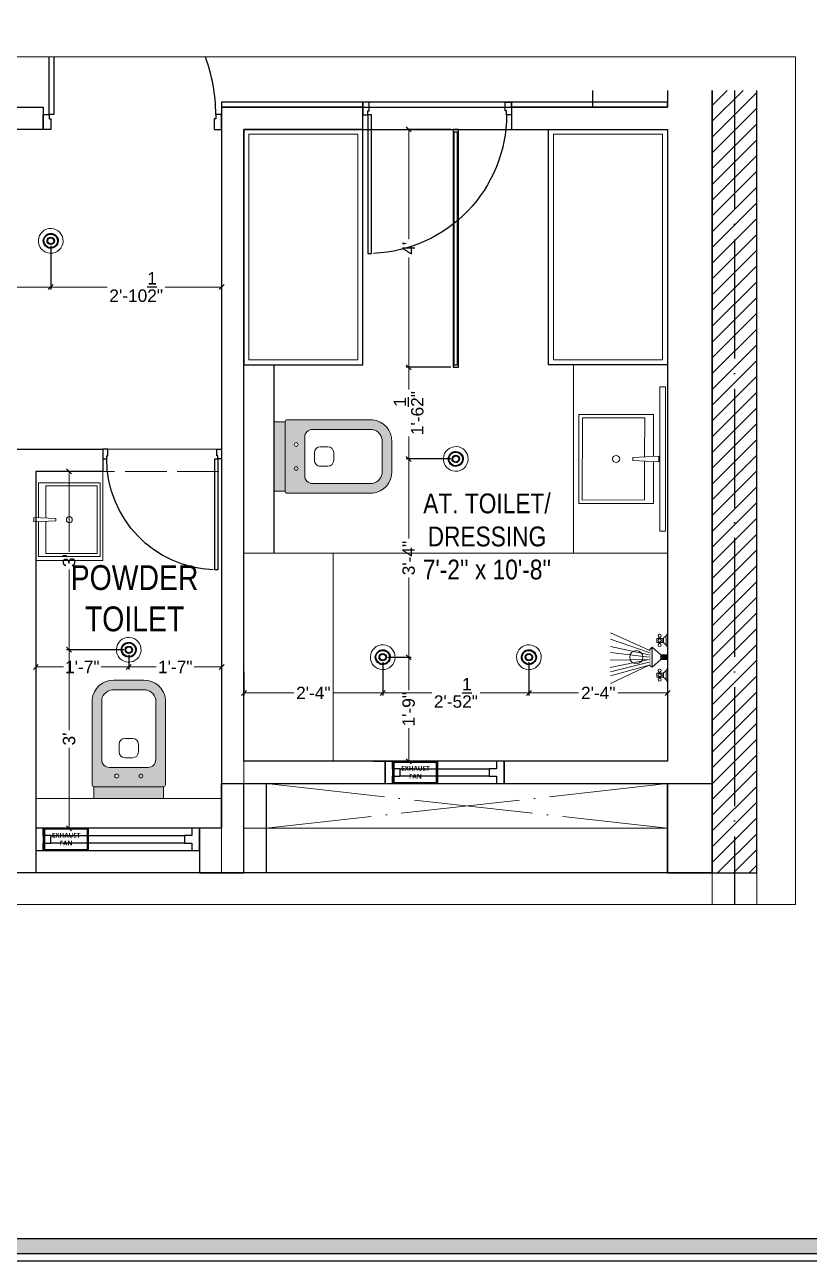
# Model space of a CAD drawing. Header units: millimetres. Extents: x 56222 to 3066687, y -650199 to -121287.
# Drawn here: x 143221.9 to 143380.2, y -176463.3 to -176213.8 of the extents above; entities that cross this region are included whole.
import ezdxf

# ---------------------------------------------------------------- set-up
doc = ezdxf.new("R2010")
doc.units = ezdxf.units.MM
doc.header["$MEASUREMENT"] = 0
doc.header["$PDMODE"] = 35
doc.linetypes.add('ACAD_ISO02W100', pattern=[15, 12, -3])
doc.linetypes.add('ACAD_ISO04W100', pattern=[30, 24, -3, 0, -3])
doc.layers.get('Defpoints').update_dxf_attribs({"color": 220})
doc.layers.add('AR DOOR', color=40, linetype='Continuous')
doc.layers.add('AR ELE-5', color=134, linetype='Continuous')
for name, color, linetype, lineweight in [('COLUMN', 1, 'Continuous', 30), ('dim05', 1, 'Continuous', 13), ('Electrical', 84, 'Continuous', 30), ('ELEVATION ( SPIRAL STAIR )', 250, 'Continuous', 9), ('FIRST FLOOR ( TEXT )', 7, 'Continuous', 9), ('FURNITURE', 32, 'Continuous', 9), ('GROUND FLOOR', 7, 'Continuous', 9), ('GROUND FLOOR  ( HATCH )', 251, 'Continuous', 9), ('GROUND FLOOR  ( PLINE )', 251, 'Continuous', 30), ('Labelling', 1, 'Continuous', 25), ('NAME PLATE', 7, 'Continuous', 25), ('SECOND FLOOR', 7, 'Continuous', 9), ('SECOND FLOOR  ( PLINE )', 251, 'Continuous', 30), ('SECOND FLOOR ( PLine )', 7, 'Continuous', 30), ('SECOND FLOOR ( TEXT )', 7, 'Continuous', 9), ('UTILITY', 48, 'Continuous', 9), ('wall', 7, 'Continuous', 30), ('X_PLOT', 1, 'Continuous', 9)]:
    doc.layers.add(name, color=color, linetype=linetype, lineweight=lineweight)
doc.layers.add('XX~SLAB ( PLINE )', color=251, linetype='Continuous', plot=False)
doc.styles.add('Arial', font='arial.ttf')
doc.styles.add("Cn_BT_0'-0", font='swissc.ttf')
doc.styles.add('KATHA', font='swissc.ttf')
doc.styles.get("Standard").update_dxf_attribs({"font": 'arial.ttf', "height": 6})
doc.dimstyles.new('ISO-25', dxfattribs={"dimtxt": 2.5, "dimasz": 1, "dimexe": 0.5, "dimexo": 1, "dimtad": 0, "dimdec": 1, "dimlunit": 4, "dimtxsty": 'Standard', "dimblk": 'OBLIQUE', "dimcen": 2.5, "dimclrd": 1, "dimclre": 1, "dimclrt": 5, "dimadec": 0, "dimazin": 0, "dimtfac": 1, "dimtdec": 1, "dimtmove": 0, "dimatfit": 3, "dimfxl": 1, "dimlwd": -1, "dimarcsym": 0})

# ---------------------------------------------------------------- blocks, each defined once
blk = doc.blocks.new('A$C3EC62B37')
at = {"layer": 'FURNITURE', "lineweight": 30, "ltscale": 0.25, "true_color": 0xffffff}
h = blk.add_hatch(color=7, dxfattribs=at)
h.dxf.hatch_style = 1
h.paths.add_polyline_path([(-12.22, 0), (-12.22, 2.35), (-26.26, 2.35), (-26.26, 0)])
h.paths.add_polyline_path([(-26.26, 2.35), (-12.22, 2.35, 0.414214), (-11.83, 2.74), (-11.83, 19.96, 0.388639), (-16.24, 23.87), (-22.38, 23.87, 0.379499), (-26.65, 19.96), (-26.65, 2.74, 0.414214)])
h.paths.add_polyline_path([(-15.35, 6.26), (-23.13, 6.26, -0.414214), (-24.7, 7.83), (-24.7, 19.96, -0.349567), (-22.37, 21.91), (-16.24, 21.91, -0.364948), (-13.78, 19.96), (-13.78, 7.83, -0.414214)], flags=16)
h.paths.add_polyline_path([(-18.46, 8.22), (-20.02, 8.22, -0.414214), (-21.2, 9.39), (-21.2, 10.96, -0.414214), (-20.02, 12.13), (-18.46, 12.13, -0.414214), (-17.28, 10.96), (-17.28, 9.39, -0.414214)], flags=0)
h.paths.add_polyline_path([(-22.06, 4.53, -1), (-21.27, 4.53, -1)], flags=16)
at = {"layer": 'FURNITURE', "color": 0, "linetype": 'ByBlock', "lineweight": -2}
for p, q in [((-22.24, 23.87), (-16.24, 23.87)), ((-22.24, 21.91), (-16.24, 21.91)), ((-26.65, 2.74), (-26.65, 19.96)), ((-24.7, 7.83), (-24.7, 19.96)), ((-13.78, 7.83), (-13.78, 19.96)), ((-11.83, 2.74), (-11.83, 19.96)), ((-21.2, 9.39), (-21.2, 10.96)), ((-20.02, 12.13), (-18.46, 12.13)), ((-17.28, 9.39), (-17.28, 10.96)), ((-20.02, 8.22), (-18.46, 8.22)), ((-23.13, 6.26), (-15.35, 6.26)), ((-26.26, 2.35), (-12.22, 2.35)), ((-26.26, 2.35), (-26.26, 0)), ((-26.26, 0), (-12.22, 0)), ((-26.26, 0), (-12.22, 0)), ((-12.22, 2.35), (-12.22, 0))]:
    blk.add_line(p, q, dxfattribs=at)
for centre in [(-21.66, 4.53), (-16.81, 4.53)]:
    blk.add_circle(centre, 0.391, dxfattribs=at)
for centre, radius, start, end in [((-22.31, 19.5), 4.37, 89.0873, 174.0395), ((-16.17, 19.5), 4.37, 5.9605, 90.9127), ((-22.31, 19.48), 2.44, 88.437, 168.6348), ((-16.17, 19.48), 2.44, 11.3652, 91.563), ((-20.02, 10.96), 1.17, 90, 180), ((-18.46, 10.96), 1.17, 0, 90), ((-23.13, 7.83), 1.57, 180, 270), ((-20.02, 9.39), 1.17, 180, 270), ((-18.46, 9.39), 1.17, 270, 0), ((-15.35, 7.83), 1.57, 270, 0), ((-26.26, 2.74), 0.391, 180, 270), ((-12.22, 2.74), 0.391, 270, 0)]:
    blk.add_arc(centre, radius, start, end, dxfattribs=at)
blk = doc.blocks.new('*U356')
for points in [[(-40, 0), (0, 0), (0, 30), (10, 30), (10, 100), (-40, 100)], [(0, 0), (0, -1120), (30, -1120), (30, 0)], [(1160, 0), (1120, 0), (1120, 30), (1110, 30), (1110, 100), (1160, 100)]]:
    blk.add_lwpolyline(points, close=True)
at = {"layer": 'AR ELE-5', "linetype": 'ByBlock', "ltscale": 15}
blk.add_arc((-2, 1), 1122, 272.373, 359.9653, dxfattribs=at)
blk = doc.blocks.new('*U354')
for points in [[(-1160, 0), (-1120, 0), (-1120, 30), (-1110, 30), (-1110, 100), (-1160, 100)], [(40, 0), (0, 0), (0, 30), (-10, 30), (-10, 100), (40, 100)], [(0, 0), (0, -1120), (-30, -1120), (-30, 0)]]:
    blk.add_lwpolyline(points, close=True)
at = {"layer": 'AR ELE-5', "linetype": 'ByBlock', "ltscale": 15}
blk.add_arc((1.6, 0.7), 1121.6, 180.03474, 267.62699, dxfattribs=at)
blk = doc.blocks.new('A$C07311617')
at = {"layer": 'UTILITY'}
h = blk.add_hatch(color=7, dxfattribs=at)
h.paths.add_polyline_path([(-3.13, 2.02), (-3.13, 0), (-3.74, 0), (-3.74, 0.46), (-3.74, 1.42)])
h.paths.add_polyline_path([(-3.13, 0), (-3.13, -0.46), (-3.13, -2.02), (-3.74, -1.59), (-3.74, -0.46), (-3.74, 0)])
h = blk.add_hatch(color=7, dxfattribs=at)
h.paths.add_polyline_path([(0, 0.46), (0, 0), (-1.35, 0), (-1.35, 0.46)])
h.paths.add_polyline_path([(0, 0), (0, -0.46), (-1.35, -0.46), (-1.35, 0)])
at = {"layer": 'UTILITY', "color": 7}
for p, q in [((-3.74, 1.42), (-11.52, 4.9)), ((-3.74, 0.94), (-11.52, 3.66)), ((-1.74, 3.79), (-1.74, 4.05)), ((-1.74, 2.99), (-1.74, 2.72)), ((-1.47, 3.79), (-1.47, 4.05)), ((-1.47, 2.99), (-1.47, 2.72)), ((-0.8, 3.9), (-0.8, 2.88)), ((-0.27, 2.44), (-0.27, 4.33)), ((-3.74, 0.46), (-11.52, 2.15)), ((-3.74, 0), (-11.52, 0.93)), ((-3.13, 2.02), (-3.74, 1.42)), ((-3.13, -0.46), (-3.13, 2.02)), ((-1.35, 0.46), (-3.13, 2.02)), ((-3.13, 0.46), (-3.13, 1.42)), ((-1.35, -0.46), (-1.35, 0.46)), ((-1.35, 0.46), (0, 0.46)), ((0, -0.46), (0, 0.46)), ((-3.74, -0.46), (-11.62, -0.61)), ((-3.74, -0.46), (-11.57, -2.09)), ((-3.74, -1.03), (-11.52, -2.96)), ((-3.74, -1.59), (-11.52, -5.3)), ((-3.74, -1.59), (-11.52, -3.73)), ((-3.74, -1.59), (-3.13, -2.02)), ((-3.13, -0.46), (-3.13, -2.02)), ((-1.35, -0.46), (-3.13, -2.02)), ((-1.35, -0.46), (0, -0.46)), ((-1.74, -3.22), (-1.74, -2.95)), ((-1.74, -4.02), (-1.74, -4.29)), ((-1.47, -3.22), (-1.47, -2.95)), ((-1.47, -4.02), (-1.47, -4.29)), ((-0.8, -4.13), (-0.8, -3.11)), ((-0.27, -2.68), (-0.27, -4.56))]:
    blk.add_line(p, q, dxfattribs=at)
for points in [[(-1.07, 2.99), (-2.14, 2.99), (-2.14, 3.79), (-1.07, 3.79)], [(-1.07, -3.22), (-2.14, -3.22), (-2.14, -4.02), (-1.07, -4.02)]]:
    blk.add_lwpolyline(points, close=True, dxfattribs=at)
for points in [[(-1.35, 0.46), (-3.13, 2.02)], [(-3.13, -2.02), (-1.35, -0.46)]]:
    blk.add_lwpolyline(points, dxfattribs=at)
for centre, radius in [((-1.6, 4.32), 0.298), ((-1.6, 3.39), 0.298), ((-1.6, 2.45), 0.298), ((-6.31, 0), 1.33), ((-1.6, -2.69), 0.298), ((-1.6, -3.62), 0.298), ((-1.6, -4.55), 0.298)]:
    blk.add_circle(centre, radius, dxfattribs=at)
for centre, start, end in [((-1.47, 5.26), 285.2551, 344.7449), ((-1.47, 1.52), 15.2551, 74.7449), ((-1.47, -1.75), 285.2551, 344.7449), ((-1.47, -5.49), 15.2551, 74.7449)]:
    blk.add_arc(centre, 1.52, start, end, dxfattribs=at)
blk = doc.blocks.new('A$C1B9B2090')
at = {"layer": 'Electrical', "ltscale": 10}
blk.add_line((0, 4.97), (10.08, 4.97), dxfattribs=at)
at = {"layer": 'Electrical', "ltscale": 2}
for points in [[(0, 0), (10.08, 0), (10.08, 4.97), (0, 4.97)], [(0.25, 0.25), (9.83, 0.25), (9.83, 4.72), (0.25, 4.72)]]:
    blk.add_lwpolyline(points, close=True, dxfattribs=at)
at = {"layer": 'Electrical', "ltscale": 2, "insert": (1.5, 3.92), "char_height": 1.05, "width": 7.1646, "attachment_point": 1}
blk.add_mtext('\\pxqc;{\\fMalgun Gothic|b1|i0|c0|p34;\\W5.565;\\C0;\\W1;EXHAUST \\P\\W7.7995;\\W1;FAN}', dxfattribs=at)
blk = doc.blocks.new('e')
at = {"layer": 'Electrical', "color": 5, "lineweight": 5, "ltscale": 8}
blk.add_ellipse((3359159.59, -519086.24), major_axis=(1.69, -1.84), ratio=1, start_param=-0.785398, end_param=5.497787, dxfattribs=at)
at = {"layer": 'Electrical', "color": 5, "ltscale": 8}
for major_axis, start_param, end_param in [((1.02, -1.1), -0.785398, 5.497787), ((-1.01, -0.93), 0.785398, 7.068583), ((-0.544, -0.501), 0.785398, 7.068583), ((-0.453, -0.417), 0.785398, 7.068583)]:
    blk.add_ellipse((3359159.59, -519086.24), major_axis=major_axis, ratio=1, start_param=start_param, end_param=end_param, dxfattribs=at)
blk = doc.blocks.new('LAYOUT FILE')
at = {"layer": 'NAME PLATE', "true_color": 0xd39e00}
h = blk.add_hatch(color=42, dxfattribs=at)
h.paths.add_polyline_path([(3346889.83, -513806.18), (3346889.83, -514260.7), (3347535.56, -514260.7), (3347535.56, -513806.18)])
h.paths.add_polyline_path([(3346894.36, -513810.71), (3347531.03, -513810.71), (3347531.03, -514256.17), (3346894.36, -514256.17)], flags=16)
at = {"layer": 'NAME PLATE', "color": 42, "true_color": 0xd39e00}
for points in [[(3346887.56, -513803.91), (3347537.83, -513803.91), (3347537.83, -514262.96), (3346887.56, -514262.96)], [(3346889.83, -513806.18), (3347535.56, -513806.18), (3347535.56, -514260.7), (3346889.83, -514260.7)], [(3346894.36, -513810.71), (3347531.03, -513810.71), (3347531.03, -514256.17), (3346894.36, -514256.17)]]:
    blk.add_lwpolyline(points, close=True, dxfattribs=at)
blk = doc.blocks.new('_Oblique')
at = {"layer": 'wall', "color": 0, "lineweight": -2}
blk.add_line((-0.5, -0.5), (0.5, 0.5), dxfattribs=at)
blk = doc.blocks.new('*D817')
at = {"layer": 'Defpoints', "color": 0, "lineweight": 0, "transparency": 16777216}
for p in [(143224.13, -176340.3), (143242.88, -176339.92), (143242.88, -176343.39)]:
    blk.add_point(p, dxfattribs=at)
at = {"layer": 'dim05', "color": 1, "linetype": 'Continuous', "lineweight": -2, "transparency": 16777216}
for p, q in [((143224.13, -176341.3), (143224.13, -176343.89)), ((143242.88, -176340.92), (143242.88, -176343.89))]:
    blk.add_line(p, q, dxfattribs=at)
at = {"layer": 'dim05', "color": 1, "linetype": 'Continuous', "transparency": 16777216}
for p, q in [((143224.13, -176343.39), (143229.68, -176343.39)), ((143242.88, -176343.39), (143237.34, -176343.39))]:
    blk.add_line(p, q, dxfattribs=at)
at = {"layer": 'dim05', "color": 1, "transparency": 16777216, "rotation": 180}
blk.add_blockref('_Oblique', (143224.13, -176343.39), dxfattribs=at)
at = {"layer": 'dim05', "color": 1, "transparency": 16777216}
blk.add_blockref('_Oblique', (143242.88, -176343.39), dxfattribs=at)
at = {"layer": 'dim05', "color": 5, "lineweight": 25, "transparency": 16777216, "insert": (143233.51, -176343.39), "char_height": 2.5, "attachment_point": 5, "style": 'Arial'}
blk.add_mtext('1\'-7"', dxfattribs=at)
blk = doc.blocks.new('*D818')
at = {"layer": 'Defpoints', "color": 0, "lineweight": 0, "transparency": 16777216}
for p in [(143242.88, -176339.92), (143261.63, -176342.72), (143261.63, -176343.39)]:
    blk.add_point(p, dxfattribs=at)
at = {"layer": 'dim05', "color": 1, "linetype": 'Continuous', "lineweight": -2, "transparency": 16777216}
for p, q in [((143242.88, -176340.92), (143242.88, -176343.89)), ((143261.63, -176343.72), (143261.63, -176343.89))]:
    blk.add_line(p, q, dxfattribs=at)
at = {"layer": 'dim05', "color": 1, "linetype": 'Continuous', "transparency": 16777216}
for p, q in [((143242.88, -176343.39), (143248.43, -176343.39)), ((143261.63, -176343.39), (143256.09, -176343.39))]:
    blk.add_line(p, q, dxfattribs=at)
at = {"layer": 'dim05', "color": 1, "transparency": 16777216, "rotation": 180}
blk.add_blockref('_Oblique', (143242.88, -176343.39), dxfattribs=at)
at = {"layer": 'dim05', "color": 1, "transparency": 16777216}
blk.add_blockref('_Oblique', (143261.63, -176343.39), dxfattribs=at)
at = {"layer": 'dim05', "color": 5, "lineweight": 25, "transparency": 16777216, "insert": (143252.26, -176343.39), "char_height": 2.5, "attachment_point": 5, "style": 'Arial'}
blk.add_mtext('1\'-7"', dxfattribs=at)
blk = doc.blocks.new('*D819')
at = {"layer": 'Defpoints', "color": 0, "lineweight": 0, "transparency": 16777216}
for p in [(143235.45, -176303.92), (143230.84, -176339.92), (143242.88, -176339.92)]:
    blk.add_point(p, dxfattribs=at)
at = {"layer": 'dim05', "color": 1, "linetype": 'Continuous', "lineweight": -2, "transparency": 16777216}
for p, q in [((143234.45, -176303.92), (143230.34, -176303.92)), ((143241.88, -176339.92), (143230.34, -176339.92))]:
    blk.add_line(p, q, dxfattribs=at)
at = {"layer": 'dim05', "color": 1, "linetype": 'Continuous', "transparency": 16777216}
for p, q in [((143230.84, -176303.92), (143230.84, -176320.14)), ((143230.84, -176339.92), (143230.84, -176323.69))]:
    blk.add_line(p, q, dxfattribs=at)
at = {"layer": 'dim05', "color": 1, "transparency": 16777216}
for p, rotation in [((143230.84, -176303.92), 90), ((143230.84, -176339.92), 270)]:
    blk.add_blockref('_Oblique', p, dxfattribs=dict(at, rotation=rotation))
at = {"layer": 'dim05', "color": 5, "lineweight": 25, "transparency": 16777216, "insert": (143230.84, -176321.92), "char_height": 2.5, "attachment_point": 5, "rotation": 90, "style": 'Arial'}
blk.add_mtext("3'", dxfattribs=at)
blk = doc.blocks.new('*D820')
at = {"layer": 'Defpoints', "color": 0, "lineweight": 0, "transparency": 16777216}
for p in [(143242.88, -176339.92), (143230.84, -176375.92), (143236.65, -176375.92)]:
    blk.add_point(p, dxfattribs=at)
at = {"layer": 'dim05', "color": 1, "linetype": 'Continuous', "lineweight": -2, "transparency": 16777216}
for p, q in [((143241.88, -176339.92), (143230.34, -176339.92)), ((143235.65, -176375.92), (143230.34, -176375.92))]:
    blk.add_line(p, q, dxfattribs=at)
at = {"layer": 'dim05', "color": 1, "linetype": 'Continuous', "transparency": 16777216}
for p, q in [((143230.84, -176339.92), (143230.84, -176356.14)), ((143230.84, -176375.92), (143230.84, -176359.69))]:
    blk.add_line(p, q, dxfattribs=at)
at = {"layer": 'dim05', "color": 1, "transparency": 16777216}
for p, rotation in [((143230.84, -176339.92), 90), ((143230.84, -176375.92), 270)]:
    blk.add_blockref('_Oblique', p, dxfattribs=dict(at, rotation=rotation))
at = {"layer": 'dim05', "color": 5, "lineweight": 25, "transparency": 16777216, "insert": (143230.84, -176357.92), "char_height": 2.5, "attachment_point": 5, "rotation": 90, "style": 'Arial'}
blk.add_mtext("3'", dxfattribs=at)
blk = doc.blocks.new('*D821')
at = {"layer": 'Defpoints', "color": 0, "lineweight": 0, "transparency": 16777216}
for p in [(143294.15, -176341.42), (143266.13, -176343.36), (143294.15, -176348.63)]:
    blk.add_point(p, dxfattribs=at)
at = {"layer": 'dim05', "color": 1, "linetype": 'Continuous', "lineweight": -2, "transparency": 16777216}
for p, q in [((143266.13, -176344.36), (143266.13, -176349.13)), ((143294.15, -176342.42), (143294.15, -176349.13))]:
    blk.add_line(p, q, dxfattribs=at)
at = {"layer": 'dim05', "color": 1, "linetype": 'Continuous', "transparency": 16777216}
for p, q in [((143266.13, -176348.63), (143276.17, -176348.63)), ((143294.15, -176348.63), (143284.11, -176348.63))]:
    blk.add_line(p, q, dxfattribs=at)
at = {"layer": 'dim05', "color": 1, "transparency": 16777216, "rotation": 180}
blk.add_blockref('_Oblique', (143266.13, -176348.63), dxfattribs=at)
at = {"layer": 'dim05', "color": 1, "transparency": 16777216}
blk.add_blockref('_Oblique', (143294.15, -176348.63), dxfattribs=at)
at = {"layer": 'dim05', "color": 5, "lineweight": 25, "transparency": 16777216, "insert": (143280.14, -176348.63), "char_height": 2.5, "attachment_point": 5, "style": 'Arial'}
blk.add_mtext('2\'-4"', dxfattribs=at)
blk = doc.blocks.new('*D822')
at = {"layer": 'Defpoints', "color": 0, "lineweight": 0, "transparency": 16777216}
for p in [(143294.15, -176341.42), (143323.65, -176341.42), (143323.65, -176348.63)]:
    blk.add_point(p, dxfattribs=at)
at = {"layer": 'dim05', "color": 1, "linetype": 'Continuous', "lineweight": -2, "transparency": 16777216}
for p, q in [((143294.15, -176342.42), (143294.15, -176349.13)), ((143323.65, -176342.42), (143323.65, -176349.13))]:
    blk.add_line(p, q, dxfattribs=at)
at = {"layer": 'dim05', "color": 1, "linetype": 'Continuous', "transparency": 16777216}
for p, q in [((143294.15, -176348.63), (143304.02, -176348.63)), ((143323.65, -176348.63), (143313.78, -176348.63))]:
    blk.add_line(p, q, dxfattribs=at)
at = {"layer": 'dim05', "color": 1, "transparency": 16777216, "rotation": 180}
blk.add_blockref('_Oblique', (143294.15, -176348.63), dxfattribs=at)
at = {"layer": 'dim05', "color": 1, "transparency": 16777216}
blk.add_blockref('_Oblique', (143323.65, -176348.63), dxfattribs=at)
at = {"layer": 'dim05', "color": 5, "lineweight": 25, "transparency": 16777216, "insert": (143308.9, -176348.63), "char_height": 2.5, "attachment_point": 5, "style": 'Arial'}
blk.add_mtext('2\'-5{\\H1x;\\S1/2;}"', dxfattribs=at)
blk = doc.blocks.new('*D823')
at = {"layer": 'Defpoints', "color": 0, "lineweight": 0, "transparency": 16777216}
for p in [(143323.65, -176341.42), (143351.63, -176348.14), (143351.63, -176348.63)]:
    blk.add_point(p, dxfattribs=at)
at = {"layer": 'dim05', "color": 1, "linetype": 'Continuous', "lineweight": -2, "transparency": 16777216}
for p, q in [((143323.65, -176342.42), (143323.65, -176349.13)), ((143351.63, -176349.14), (143351.63, -176349.13))]:
    blk.add_line(p, q, dxfattribs=at)
at = {"layer": 'dim05', "color": 1, "linetype": 'Continuous', "transparency": 16777216}
for p, q in [((143323.65, -176348.63), (143333.67, -176348.63)), ((143351.63, -176348.63), (143341.61, -176348.63))]:
    blk.add_line(p, q, dxfattribs=at)
at = {"layer": 'dim05', "color": 1, "transparency": 16777216, "rotation": 180}
blk.add_blockref('_Oblique', (143323.65, -176348.63), dxfattribs=at)
at = {"layer": 'dim05', "color": 1, "transparency": 16777216}
blk.add_blockref('_Oblique', (143351.63, -176348.63), dxfattribs=at)
at = {"layer": 'dim05', "color": 5, "lineweight": 25, "transparency": 16777216, "insert": (143337.64, -176348.63), "char_height": 2.5, "attachment_point": 5, "style": 'Arial'}
blk.add_mtext('2\'-4"', dxfattribs=at)
blk = doc.blocks.new('*D824')
at = {"layer": 'Defpoints', "color": 0, "lineweight": 0, "transparency": 16777216}
for p in [(143294.15, -176341.42), (143299.38, -176341.42), (143291.28, -176362.42)]:
    blk.add_point(p, dxfattribs=at)
at = {"layer": 'dim05', "color": 1, "linetype": 'Continuous', "lineweight": -2, "transparency": 16777216}
for p, q in [((143295.15, -176341.42), (143299.88, -176341.42)), ((143292.28, -176362.42), (143299.88, -176362.42))]:
    blk.add_line(p, q, dxfattribs=at)
at = {"layer": 'dim05', "color": 1, "linetype": 'Continuous', "transparency": 16777216}
for p, q in [((143299.38, -176341.42), (143299.38, -176348.09)), ((143299.38, -176362.42), (143299.38, -176355.75))]:
    blk.add_line(p, q, dxfattribs=at)
at = {"layer": 'dim05', "color": 1, "transparency": 16777216}
for p, rotation in [((143299.38, -176341.42), 90), ((143299.38, -176362.42), 270)]:
    blk.add_blockref('_Oblique', p, dxfattribs=dict(at, rotation=rotation))
at = {"layer": 'dim05', "color": 5, "lineweight": 25, "transparency": 16777216, "insert": (143299.38, -176351.92), "char_height": 2.5, "attachment_point": 5, "rotation": 90, "style": 'Arial'}
blk.add_mtext('1\'-9"', dxfattribs=at)
blk = doc.blocks.new('*D825')
at = {"layer": 'Defpoints', "color": 0, "lineweight": 0, "transparency": 16777216}
for p in [(143299.38, -176301.42), (143308.88, -176301.42), (143294.15, -176341.42)]:
    blk.add_point(p, dxfattribs=at)
at = {"layer": 'dim05', "color": 1, "linetype": 'Continuous', "lineweight": -2, "transparency": 16777216}
for p, q in [((143307.88, -176301.42), (143298.88, -176301.42)), ((143295.15, -176341.42), (143299.88, -176341.42))]:
    blk.add_line(p, q, dxfattribs=at)
at = {"layer": 'dim05', "color": 1, "linetype": 'Continuous', "transparency": 16777216}
for p, q in [((143299.38, -176301.42), (143299.38, -176317.47)), ((143299.38, -176341.42), (143299.38, -176325.36))]:
    blk.add_line(p, q, dxfattribs=at)
at = {"layer": 'dim05', "color": 1, "transparency": 16777216}
for p, rotation in [((143299.38, -176301.42), 90), ((143299.38, -176341.42), 270)]:
    blk.add_blockref('_Oblique', p, dxfattribs=dict(at, rotation=rotation))
at = {"layer": 'dim05', "color": 5, "lineweight": 25, "transparency": 16777216, "insert": (143299.38, -176321.42), "char_height": 2.5, "attachment_point": 5, "rotation": 90, "style": 'Arial'}
blk.add_mtext('3\'-4"', dxfattribs=at)
blk = doc.blocks.new('*D826')
at = {"layer": 'Defpoints', "color": 0, "lineweight": 0, "transparency": 16777216}
for p in [(143299.38, -176282.92), (143308.35, -176282.92), (143308.88, -176301.42)]:
    blk.add_point(p, dxfattribs=at)
at = {"layer": 'dim05', "color": 1, "linetype": 'Continuous', "lineweight": -2, "transparency": 16777216}
for p, q in [((143307.35, -176282.92), (143298.88, -176282.92)), ((143307.88, -176301.42), (143298.88, -176301.42))]:
    blk.add_line(p, q, dxfattribs=at)
at = {"layer": 'dim05', "color": 1, "linetype": 'Continuous', "transparency": 16777216}
for p, q in [((143299.38, -176282.92), (143299.38, -176287.43)), ((143299.38, -176301.42), (143299.38, -176296.91))]:
    blk.add_line(p, q, dxfattribs=at)
at = {"layer": 'dim05', "color": 1, "transparency": 16777216}
for p, rotation in [((143299.38, -176282.92), 90), ((143299.38, -176301.42), 270)]:
    blk.add_blockref('_Oblique', p, dxfattribs=dict(at, rotation=rotation))
at = {"layer": 'dim05', "color": 5, "lineweight": 25, "transparency": 16777216, "insert": (143299.38, -176292.17), "char_height": 2.5, "attachment_point": 5, "rotation": 90, "style": 'Arial'}
blk.add_mtext('1\'-6{\\H1x;\\S1/2;}"', dxfattribs=at)
blk = doc.blocks.new('*D827')
at = {"layer": 'Defpoints', "color": 0, "lineweight": 0, "transparency": 16777216}
for p in [(143299.38, -176234.92), (143308.88, -176234.92), (143308.88, -176282.92)]:
    blk.add_point(p, dxfattribs=at)
at = {"layer": 'dim05', "color": 1, "linetype": 'Continuous', "lineweight": -2, "transparency": 16777216}
for p, q in [((143307.88, -176234.92), (143298.88, -176234.92)), ((143307.88, -176282.92), (143298.88, -176282.92))]:
    blk.add_line(p, q, dxfattribs=at)
at = {"layer": 'dim05', "color": 1, "linetype": 'Continuous', "transparency": 16777216}
for p, q in [((143299.38, -176234.92), (143299.38, -176257.09)), ((143299.38, -176282.92), (143299.38, -176260.74))]:
    blk.add_line(p, q, dxfattribs=at)
at = {"layer": 'dim05', "color": 1, "transparency": 16777216}
for p, rotation in [((143299.38, -176234.92), 90), ((143299.38, -176282.92), 270)]:
    blk.add_blockref('_Oblique', p, dxfattribs=dict(at, rotation=rotation))
at = {"layer": 'dim05', "color": 5, "lineweight": 25, "transparency": 16777216, "insert": (143299.38, -176258.92), "char_height": 2.5, "attachment_point": 5, "rotation": 90, "style": 'Arial'}
blk.add_mtext("4'", dxfattribs=at)
blk = doc.blocks.new('*D830')
at = {"layer": 'Defpoints', "color": 0, "lineweight": 0, "transparency": 16777216}
for p in [(143192.63, -176257.42), (143227.13, -176257.42), (143227.13, -176266.74)]:
    blk.add_point(p, dxfattribs=at)
at = {"layer": 'dim05', "color": 1, "linetype": 'Continuous', "lineweight": -2, "transparency": 16777216}
for p, q in [((143192.63, -176258.42), (143192.63, -176267.24)), ((143227.13, -176258.42), (143227.13, -176267.24))]:
    blk.add_line(p, q, dxfattribs=at)
at = {"layer": 'dim05', "color": 1, "linetype": 'Continuous', "transparency": 16777216}
for p, q in [((143192.63, -176266.74), (143204.03, -176266.74)), ((143227.13, -176266.74), (143215.74, -176266.74))]:
    blk.add_line(p, q, dxfattribs=at)
at = {"layer": 'dim05', "color": 1, "transparency": 16777216, "rotation": 180}
blk.add_blockref('_Oblique', (143192.63, -176266.74), dxfattribs=at)
at = {"layer": 'dim05', "color": 1, "transparency": 16777216}
blk.add_blockref('_Oblique', (143227.13, -176266.74), dxfattribs=at)
at = {"layer": 'dim05', "color": 5, "lineweight": 25, "transparency": 16777216, "insert": (143209.88, -176266.74), "char_height": 2.5, "attachment_point": 5, "style": 'Arial'}
blk.add_mtext('2\'-10{\\H1x;\\S1/2;}"', dxfattribs=at)
blk = doc.blocks.new('*D831')
at = {"layer": 'Defpoints', "color": 0, "lineweight": 0, "transparency": 16777216}
for p in [(143227.13, -176257.42), (143261.63, -176258.88), (143261.63, -176266.74)]:
    blk.add_point(p, dxfattribs=at)
at = {"layer": 'dim05', "color": 1, "linetype": 'Continuous', "lineweight": -2, "transparency": 16777216}
for p, q in [((143227.13, -176258.42), (143227.13, -176267.24)), ((143261.63, -176259.88), (143261.63, -176267.24))]:
    blk.add_line(p, q, dxfattribs=at)
at = {"layer": 'dim05', "color": 1, "linetype": 'Continuous', "transparency": 16777216}
for p, q in [((143227.13, -176266.74), (143238.53, -176266.74)), ((143261.63, -176266.74), (143250.24, -176266.74))]:
    blk.add_line(p, q, dxfattribs=at)
at = {"layer": 'dim05', "color": 1, "transparency": 16777216, "rotation": 180}
blk.add_blockref('_Oblique', (143227.13, -176266.74), dxfattribs=at)
at = {"layer": 'dim05', "color": 1, "transparency": 16777216}
blk.add_blockref('_Oblique', (143261.63, -176266.74), dxfattribs=at)
at = {"layer": 'dim05', "color": 5, "lineweight": 25, "transparency": 16777216, "insert": (143244.38, -176266.74), "char_height": 2.5, "attachment_point": 5, "style": 'Arial'}
blk.add_mtext('2\'-10{\\H1x;\\S1/2;}"', dxfattribs=at)

msp = doc.modelspace()

# ---------------------------------------------------------------- hatches: boundary and pattern name
at = {"layer": 'GROUND FLOOR  ( HATCH )'}
h = msp.add_hatch(dxfattribs=at)
h.set_pattern_fill('ANSI31', color=6, scale=18, style=0)
h.set_pattern_definition([(45, (26828.9481, -13765.743), (-1.590990258, 1.590990258), [])])
h.paths.add_polyline_path([(143369.6341, -176227.0631), (143360.6341, -176227.0631), (143360.6341, -176384.9174), (143369.6341, -176384.9174)])

# ---------------------------------------------------------------- linework, layer by layer
msp.add_lwpolyline([(143227.7341, -176220.2627), (143227.7341, -176231.9174), (143226.8341, -176231.9174), (143226.8341, -176220.2627)])
for points in [[(143225.6341, -176231.9174), (143226.8341, -176231.9174), (143226.8341, -176232.8174), (143227.1341, -176232.8174), (143227.1341, -176234.9174), (143225.6341, -176234.9174)], [(143261.6341, -176231.9174), (143260.4341, -176231.9174), (143260.4341, -176232.8174), (143260.1341, -176232.8174), (143260.1341, -176234.9174), (143261.6341, -176234.9174)]]:
    msp.add_lwpolyline(points, close=True)
at = {"layer": 'AR ELE-5', "linetype": 'ByBlock', "ltscale": 15}
msp.add_arc((143226.7848, -176231.9378), 33.6493, 0.034736, 20.301862, dxfattribs=at)
at = {"layer": 'COLUMN'}
msp.add_lwpolyline([(143261.6341, -176375.9174), (143261.6341, -176366.9174), (143270.6341, -176366.9174), (143270.6341, -176384.9174), (143261.6341, -176384.9174)], dxfattribs=at)
msp.add_lwpolyline([(143351.6341, -176366.9174), (143360.6341, -176366.9174), (143360.6341, -176384.9174), (143351.6341, -176384.9174)], close=True, dxfattribs=at)
at = {"layer": 'Electrical', "color": 7, "lineweight": 30}
msp.add_lwpolyline([(143308.3543, -176234.9174), (143308.3543, -176282.9174), (143309.4139, -176282.9174), (143309.4139, -176234.9174)], close=True, dxfattribs=at)
at = {"layer": 'Electrical', "color": 175, "lineweight": 30, "ltscale": 8, "true_color": 0x4554a5}
for points in [[(143309.1867, -176282.5189), (143308.5654, -176282.5189), (143308.5654, -176235.4316), (143309.1867, -176235.4316)], [(143309.1683, -176282.5006), (143308.5837, -176282.5006), (143308.5837, -176235.4499), (143309.1683, -176235.4499)]]:
    msp.add_lwpolyline(points, close=True, dxfattribs=at)
at = {"layer": 'ELEVATION ( SPIRAL STAIR )', "color": 5}
msp.add_lwpolyline([(143350.0868, -176315.9771), (143351.2434, -176315.9771), (143351.2434, -176286.8781), (143350.0868, -176286.8781)], close=True, dxfattribs=at)
at = {"layer": 'FURNITURE', "lineweight": 30}
for p, q in [((143336.5804, -176230.4174), (143336.5804, -176227.0631)), ((143290.1341, -176230.4174), (143290.1341, -176229.4557)), ((143320.1341, -176230.4174), (143320.1341, -176229.4557))]:
    msp.add_line(p, q, dxfattribs=at)
at = {"layer": 'FURNITURE'}
msp.add_line((143332.6341, -176320.4174), (143332.6341, -176282.4174), dxfattribs=at)
at = {"layer": 'FURNITURE', "lineweight": 30}
for points in [[(143261.6341, -176230.4174), (143351.6341, -176230.4174), (143351.6341, -176229.4557), (143261.6341, -176229.4557)], [(143327.6341, -176234.9174), (143351.6341, -176234.9174), (143351.6341, -176282.4174), (143327.6341, -176282.4174)]]:
    msp.add_lwpolyline(points, close=True, dxfattribs=at)
msp.add_lwpolyline([(143266.1341, -176234.9174), (143266.1341, -176282.4174), (143290.1341, -176282.4174), (143290.1341, -176234.9174), (143266.1341, -176234.9174)], dxfattribs=at)
at = {"layer": 'FURNITURE'}
for points in [[(143267.1341, -176235.9174), (143267.1341, -176281.4174), (143289.1341, -176281.4174), (143289.1341, -176235.9174)], [(143350.6341, -176235.9174), (143350.6341, -176281.4174), (143328.6341, -176281.4174), (143328.6341, -176235.9174)], [(143344.5929, -176301.1382), (143344.5925, -176301.7099), (143349.8893, -176301.9677), (143349.89, -176300.8875)], [(143237.6341, -176303.9174), (143224.1341, -176303.9174), (143224.1341, -176321.8763), (143237.6341, -176321.8763)], [(143228.1301, -176313.4351), (143228.1305, -176313.9076), (143223.7523, -176314.1207), (143223.7517, -176313.2278)], [(143266.1341, -176320.4174), (143284.1341, -176320.4174), (143284.1341, -176362.4174), (143266.1341, -176362.4174)]]:
    msp.add_lwpolyline(points, close=True, dxfattribs=at)
for points in [[(143348.8091, -176301.9151), (143348.7946, -176310.4262), (143333.7007, -176310.4174), (143333.7213, -176292.4174), (143348.8153, -176292.4262), (143348.8097, -176300.9386)], [(143347.0087, -176301.8275), (143346.9947, -176309.7048), (143334.4213, -176309.6977), (143334.441, -176293.1381), (143347.0144, -176293.1452), (143347.0093, -176301.0238)], [(143224.6452, -176314.0773), (143224.6571, -176321.1123), (143237.1333, -176321.105), (143237.1163, -176306.2267), (143224.6401, -176306.234), (143224.6446, -176313.2701)], [(143226.1333, -176314.0048), (143226.1449, -176320.516), (143236.5377, -176320.5101), (143236.5214, -176306.8224), (143226.1286, -176306.8283), (143226.1328, -176313.3406)]]:
    msp.add_lwpolyline(points, dxfattribs=at)
for centre, radius in [((143341.2477, -176301.4218), 0.7202), ((143230.8952, -176313.6695), 0.5953)]:
    msp.add_circle(centre, radius, dxfattribs=at)
at = {"layer": 'GROUND FLOOR'}
for p, q in [((143360.6341, -176227.0631), (143360.6341, -176391.3317)), ((143369.6341, -176227.0631), (143369.6341, -176391.3317)), ((143266.1341, -176320.4174), (143351.6341, -176320.4174))]:
    msp.add_line(p, q, dxfattribs=at)
at = {"layer": 'GROUND FLOOR', "color": 1, "linetype": 'ACAD_ISO04W100'}
msp.add_line((143365.1341, -176227.0631), (143365.1341, -176384.9174), dxfattribs=at)
at = {"layer": 'GROUND FLOOR', "color": 6, "lineweight": 30}
msp.add_lwpolyline([(143360.6341, -176227.0631), (143360.6341, -176384.9174), (143369.6341, -176384.9174), (143369.6341, -176227.0631)], dxfattribs=at)
msp.add_lwpolyline([(143266.1341, -176234.9174), (143351.6341, -176234.9174), (143351.6341, -176362.4174), (143266.1341, -176362.4174)], close=True, dxfattribs=at)
at = {"layer": 'GROUND FLOOR  ( PLINE )'}
msp.add_lwpolyline([(143272.1341, -176282.4174), (143272.1341, -176320.4174)], dxfattribs=at)
at = {"layer": 'Labelling', "lineweight": 0, "ltscale": 10, "elevation": 0.1256}
msp.add_lwpolyline([(143104.5443, -176220.2627), (143377.4525, -176220.2627), (143377.4525, -176391.3317), (143104.5443, -176391.3317)], close=True, dxfattribs=at)
at = {"layer": 'SECOND FLOOR'}
for p, q in [((143351.6341, -176227.0631), (143351.6341, -176230.4174)), ((143261.6341, -176230.4174), (143290.1341, -176230.4174)), ((143261.6341, -176234.9174), (143261.6341, -176230.4174)), ((143290.1341, -176230.4174), (143290.1341, -176234.9174)), ((143320.1341, -176230.4174), (143351.6341, -176230.4174)), ((143320.1341, -176230.4174), (143320.1341, -176234.9174)), ((143261.6341, -176234.9174), (143261.6341, -176384.9174)), ((143261.6341, -176234.9174), (143261.6341, -176234.9174)), ((143266.1341, -176234.9174), (143266.1341, -176384.9174)), ((143351.6341, -176234.9174), (143351.6341, -176362.4174)), ((143261.6341, -176299.4174), (143219.6341, -176299.4174)), ((143231.6341, -176303.9174), (143224.1341, -176303.9174)), ((143224.1341, -176303.9174), (143224.1341, -176384.9174)), ((143266.1341, -176362.4174), (143351.6341, -176362.4174)), ((143266.1341, -176366.9174), (143351.6341, -176366.9174)), ((143351.6341, -176366.9174), (143351.6341, -176384.9174)), ((143261.6341, -176369.9174), (143224.1341, -176369.9174)), ((143351.6341, -176375.9174), (143266.1341, -176375.9174)), ((143360.6341, -176384.9174), (143104.5443, -176384.9174))]:
    msp.add_line(p, q, dxfattribs=at)
at = {"layer": 'SECOND FLOOR', "linetype": 'ACAD_ISO02W100', "ltscale": 0.7}
msp.add_line((143231.6341, -176303.9174), (143261.6341, -176303.9174), dxfattribs=at)
at = {"layer": 'SECOND FLOOR', "color": 1, "linetype": 'ACAD_ISO04W100'}
for p, q in [((143270.6341, -176366.9174), (143351.6341, -176375.9174)), ((143351.6341, -176366.9174), (143270.6341, -176375.9174))]:
    msp.add_line(p, q, dxfattribs=at)
at = {"layer": 'SECOND FLOOR  ( PLINE )'}
for points in [[(143183.6341, -176220.2627), (143183.6341, -176230.4174), (143225.6341, -176230.4174), (143225.6341, -176234.9174), (143183.6341, -176234.9174), (143179.1341, -176234.9174), (143159.6341, -176234.9174), (143159.6341, -176230.4174), (143179.1341, -176230.4174), (143179.1341, -176220.2627)], [(143351.6341, -176227.0631), (143351.6341, -176230.4174), (143320.1341, -176230.4174), (143320.1341, -176234.9174), (143351.6341, -176234.9174), (143351.6341, -176362.4174), (143318.629, -176362.4174), (143318.629, -176366.9174), (143351.6341, -176366.9174), (143351.6341, -176384.9174), (143360.6341, -176384.9174), (143360.6341, -176227.0631)]]:
    msp.add_lwpolyline(points, dxfattribs=at)
at = {"layer": 'SECOND FLOOR ( PLine )'}
for points in [[(143261.6341, -176384.9174), (143261.6341, -176384.9174), (143266.1341, -176384.9174), (143266.1341, -176366.9174), (143294.629, -176366.9174), (143294.629, -176362.4174), (143266.1341, -176362.4174), (143266.1341, -176234.9174), (143290.1341, -176234.9174), (143290.1341, -176230.4174), (143261.6341, -176230.4174), (143261.6341, -176234.9174), (143261.6341, -176234.9174), (143261.6341, -176375.9174)], [(143261.6341, -176375.9174), (143257.1341, -176375.9174), (143257.1341, -176384.9174), (143261.6341, -176384.9174)]]:
    msp.add_lwpolyline(points, dxfattribs=at)
msp.add_lwpolyline([(143224.1341, -176299.4174), (143237.6341, -176299.4174), (143237.6341, -176303.9174), (143224.1341, -176303.9174), (143224.1341, -176303.9174), (143224.1341, -176384.9174), (143161.1341, -176384.9174), (143161.1341, -176375.9174), (143219.6341, -176375.9174), (143219.6341, -176299.4174)], close=True, dxfattribs=at)
at = {"layer": 'X_PLOT', "linetype": 'ACAD_ISO04W100', "lineweight": 30}
msp.add_line((143365.1341, -176227.0631), (143365.1341, -176391.3317), dxfattribs=at)
at = {"layer": 'XX~SLAB ( PLINE )'}
msp.add_line((143261.6341, -176375.9174), (143224.1341, -176375.9174), dxfattribs=at)
msp.add_lwpolyline([(143360.6341, -176227.0631), (143360.6341, -176384.9174), (143351.6341, -176384.9174), (143331.8294, -176384.9174), (143291.4923, -176384.9174), (143266.1341, -176384.9174), (143119.1341, -176384.9174), (143104.5443, -176384.9174)], dxfattribs=at)
for points in [[(143318.629, -176362.4174), (143317.129, -176362.4174), (143317.129, -176363.9174), (143315.629, -176363.9174), (143315.629, -176365.4174), (143297.629, -176365.4174), (143297.629, -176363.9174), (143296.129, -176363.9174), (143296.129, -176362.4174), (143294.629, -176362.4174), (143294.629, -176366.9174), (143296.129, -176366.9174), (143296.129, -176365.4174), (143297.629, -176365.4174), (143297.629, -176363.9174), (143315.629, -176363.9174), (143315.629, -176365.4174), (143317.129, -176365.4174), (143317.129, -176366.9174), (143318.629, -176366.9174), (143318.629, -176362.4174), (143294.629, -176362.4174), (143294.629, -176366.9174), (143318.629, -176366.9174)], [(143257.1341, -176375.9174), (143255.6341, -176375.9174), (143255.6341, -176377.4174), (143254.1341, -176377.4174), (143254.1341, -176378.9174), (143227.1341, -176378.9174), (143227.1341, -176377.4174), (143225.6341, -176377.4174), (143225.6341, -176375.9174), (143224.1341, -176375.9174), (143224.1341, -176380.4174), (143225.6341, -176380.4174), (143225.6341, -176378.9174), (143227.1341, -176378.9174), (143227.1341, -176377.4174), (143254.1341, -176377.4174), (143254.1341, -176378.9174), (143255.6341, -176378.9174), (143255.6341, -176380.4174), (143257.1341, -176380.4174), (143257.1341, -176375.9174), (143224.1341, -176375.9174), (143224.1341, -176380.4174), (143257.1341, -176380.4174)]]:
    msp.add_lwpolyline(points, close=True, dxfattribs=at)

# ---------------------------------------------------------------- block references
at = {"xscale": 0.9052782660299882, "yscale": 0.9052782660299882, "zscale": 0.9052782660299882}
for p in [(143296.129, -176366.9174), (143225.6341, -176380.4174)]:
    msp.add_blockref('A$C1B9B2090', p, dxfattribs=at)
at = {"layer": 'AR DOOR', "linetype": 'ByBlock', "lineweight": -2, "extrusion": (0, 0, -1)}
for name, p, xscale, yscale, zscale in [('*U354', (-143291.1341, -176231.9557), 0.02500000000004618, 0.02500000000004618, -0.02500000000004618), ('*U356', (-143260.8341, -176301.4174), 0.02000000000004664, 0.02000000000004664, -0.02000000000004664)]:
    msp.add_blockref(name, p, dxfattribs=dict(at, xscale=xscale, yscale=yscale, zscale=zscale))
at = {"layer": 'dim05'}
for p in [(-3215932.4553, 342828.8224), (-3215916.7053, 342746.3224)]:
    msp.add_blockref('e', p, dxfattribs=at)
at = {"layer": 'dim05', "rotation": 270}
for p in [(662395.1239, 3182858.172), (662380.3883, 3182818.172), (662409.8883, 3182818.172)]:
    msp.add_blockref('e', p, dxfattribs=at)
at = {"layer": 'FURNITURE', "rotation": 270.0000000028459}
msp.add_blockref('A$C3EC62B37', (143272.1341, -176320.1563), dxfattribs=at)
at = {"layer": 'FURNITURE', "lineweight": 18, "rotation": 0.03312803684924393}
msp.add_blockref('A$C07311617', (143351.6341, -176341.4174), dxfattribs=at)
at = {"layer": 'FURNITURE'}
msp.add_blockref('A$C3EC62B37', (143262.123, -176369.9174), dxfattribs=at)
at = {"layer": 'NAME PLATE', "lineweight": 0, "xscale": 0.6686730711031493, "yscale": 0.6686730711031493, "zscale": 0.6686730711031493}
msp.add_blockref('LAYOUT FILE', (-2094952.8409, 167410.5001), dxfattribs=at)

# ---------------------------------------------------------------- texts
at = {"layer": 'FIRST FLOOR ( TEXT )', "insert": (143315.1768, -176317.0865), "char_height": 4, "attachment_point": 5, "style": 'KATHA'}
msp.add_mtext("AT. TOILET/\\PDRESSING\\P7'-2'' x 10'-8''", dxfattribs=at)
at = {"layer": 'SECOND FLOOR ( TEXT )', "insert": (143244.0528, -176329.5526), "char_height": 5, "attachment_point": 5, "style": "Cn_BT_0'-0"}
msp.add_mtext('POWDER\\PTOILET', dxfattribs=at)

# ---------------------------------------------------------------- dimensions: what is measured, and where the dimension line sits
at = {"layer": 'dim05', "color": 27, "lineweight": 25, "true_color": 0x7d5120}
for base, p1, p2, picture, middle in [((143299.3823, -176234.9174), (143308.8841, -176282.9174), (143308.8841, -176234.9174), '*D827', (143299.3823, -176258.9174)), ((143299.3823, -176282.9174), (143308.8841, -176301.4174), (143308.3543, -176282.9174), '*D826', (143299.3823, -176292.1674)), ((143299.3823, -176301.4174), (143294.1485, -176341.4174), (143308.8841, -176301.4174), '*D825', (143299.3823, -176321.4174)), ((143230.8364, -176339.9174), (143235.4507, -176303.9174), (143242.8841, -176339.9174), '*D819', (143230.8364, -176321.9174)), ((143230.8364, -176375.9174), (143242.8841, -176339.9174), (143236.6518, -176375.9174), '*D820', (143230.8364, -176357.9174)), ((143299.3823, -176341.4174), (143291.2772, -176362.4174), (143294.1485, -176341.4174), '*D824', (143299.3823, -176351.9174))]:
    dim = msp.add_linear_dim(base=base, p1=p1, p2=p2, angle=90, dimstyle='ISO-25', override={"dimtxsty": 'Arial'}, dxfattribs=at)
    dim.commit()
    dim.dimension.update_dxf_attribs({"geometry": picture, "text_midpoint": middle})
for base, p1, p2, picture, middle in [((143227.1341, -176266.7385), (143192.6341, -176257.4218), (143227.1341, -176257.4174), '*D830', (143209.8841, -176266.7385)), ((143261.6341, -176266.7385), (143227.1341, -176257.4174), (143261.6341, -176258.8794), '*D831', (143244.3841, -176266.7385)), ((143242.8840951887, -176343.3929086463), (143224.1340951887, -176340.3042527292), (143242.8840951887, -176339.9174205486), '*D817', (143233.5090951887, -176343.3929086463)), ((143261.6340951887, -176343.3929086463), (143242.8840951887, -176339.9174205486), (143261.6340951887, -176342.7187459531), '*D818', (143252.2590951887, -176343.3929086463)), ((143294.1485, -176348.6339), (143266.1341, -176343.3612), (143294.1485, -176341.4174), '*D821', (143280.1413, -176348.6339)), ((143323.6485, -176348.6339), (143294.1485, -176341.4174), (143323.6485, -176341.4174), '*D822', (143308.8985, -176348.6339)), ((143351.6341, -176348.6339), (143323.6485, -176341.4174), (143351.6341, -176348.1392), '*D823', (143337.6413, -176348.6339))]:
    dim = msp.add_linear_dim(base=base, p1=p1, p2=p2, dimstyle='ISO-25', override={"dimtxsty": 'Arial'}, dxfattribs=at)
    dim.commit()
    dim.dimension.update_dxf_attribs({"geometry": picture, "text_midpoint": middle})

doc.saveas('drawing.dxf')
